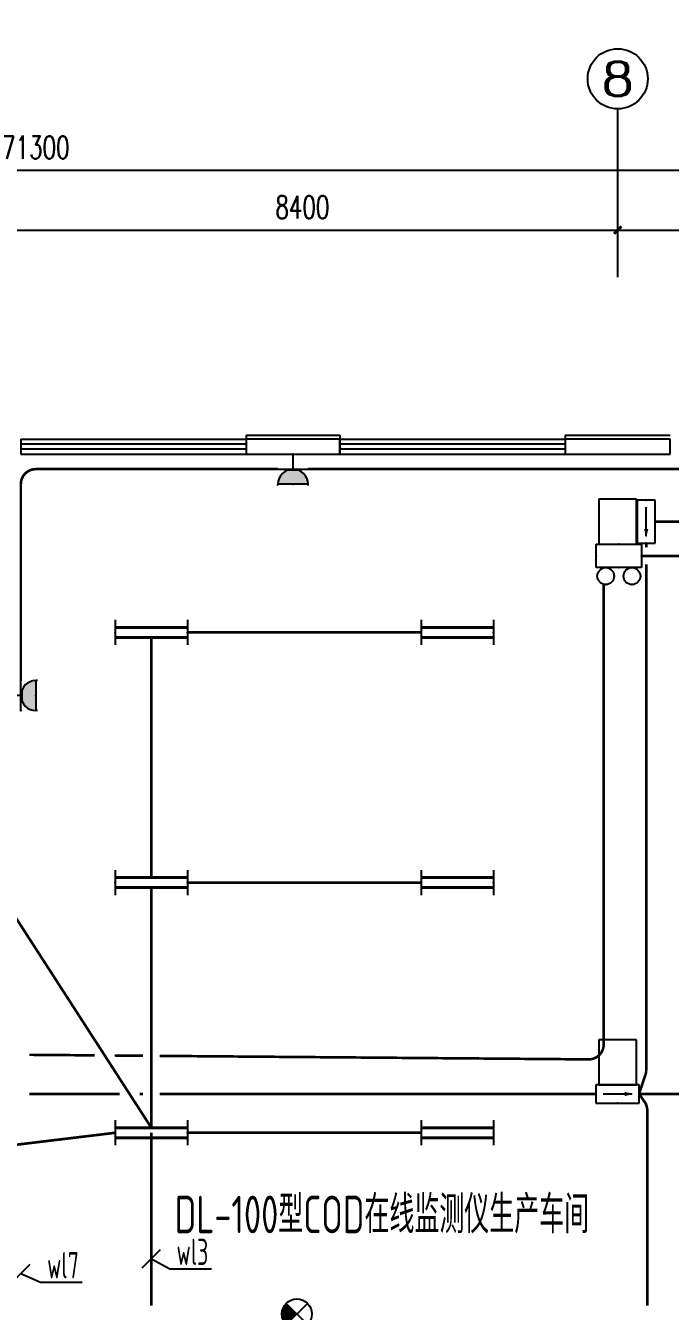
# Model space of a CAD drawing. Extents: x 2166032 to 5302137, y 581493 to 2416206.
# Drawn here: x 2485609 to 2494194, y 1003290 to 1020408 of the extents above; entities that cross this region are included whole.
import ezdxf
from ezdxf.enums import TextEntityAlignment as Align

# ---------------------------------------------------------------- set-up
doc = ezdxf.new("R2010")
doc.units = 0
doc.header["$LTSCALE"] = 1000
doc.header["$MEASUREMENT"] = 0
doc.linetypes.add('DASH', pattern=[0.35, 0.25, -0.1])
for name, color, linetype in [('AXIS', 3, 'Continuous'), ('AXIS_TEXT', 7, 'Continuous'), ('COLUMN', 2, 'Continuous'), ('DIM-照明', 3, 'Continuous'), ('EQUIP-动力', 3, 'Continuous'), ('EQUIP-照明', 3, 'Continuous'), ('PUB_TEXT', 7, 'Continuous'), ('SURFACE', 8, 'Continuous'), ('TEL_TEXT', 7, 'Continuous'), ('WALL', 8, 'Continuous'), ('WINDOW', 8, 'Continuous'), ('WIRE-应急', 6, 'DASH'), ('WIRE-照明', 1, 'Continuous')]:
    doc.layers.add(name, color=color, linetype=linetype)
doc.styles.add('_TCH_AXIS', font='complex_.ttf')
doc.styles.add('_TEL_DIM', font='@tssdeng.shx', dxfattribs={"width": 0.8, "height": 3.5, "bigfont": '!tssdchn.shx'})
doc.styles.add('COMPLEX', font='complex_.ttf')
doc.styles.add('DIM_FONT', font='simplex_.ttf', dxfattribs={"width": 0.7})
doc.styles.get("Standard").update_dxf_attribs({"font": 'tssdeng.shx', "bigfont": 'tssdchn.shx'})
doc.styles.add('TSSD_REIN', font='tssdeng.shx', dxfattribs={"width": 0.7, "bigfont": 'tssdchn.shx'})
doc.dimstyles.new('DIMN', dxfattribs={"dimtxt": 300, "dimasz": 100, "dimexe": 250, "dimexo": 300, "dimgap": 150, "dimtad": 1, "dimdec": 0, "dimzin": 0, "dimdsep": 46, "dimtxsty": 'DIM_FONT', "dimblk": 'ARCHTICK', "dimcen": 0.09, "dimclrt": 7, "dimazin": 2, "dimtfac": 1, "dimtdec": 0, "dimtix": 1, "dimtmove": 2, "dimatfit": 3, "dimldrblk": 'ARCHTICK', "dimfxl": 1, "dimtolj": 1, "dimtzin": 0, "dimarcsym": 0})

# ---------------------------------------------------------------- blocks, each defined once
blk = doc.blocks.new('$equip$00001160')
for p, q in [((-1.2, 0.417), (-1.2, -0.417)), ((-1.2, 0.167), (1.2, 0.167)), ((1.2, 0.417), (1.2, -0.417)), ((-1.2, -0.167), (1.2, -0.167))]:
    blk.add_line(p, q)
at = {"const_width": 0.1}
for points in [[(-1.2, 0.167), (1.2, 0.167)], [(-1.2, -0.167), (1.2, -0.167)]]:
    blk.add_lwpolyline(points, dxfattribs=at)
at = {"layer": 'EQUIP-照明'}
for p in [(-1.2, 0), (0, 0.167), (1.2, 0), (0, -0.167)]:
    blk.add_point(p, dxfattribs=at)
at = {"layer": 'EQUIP-照明', "flags": 9}
blk.add_attdef('A', (0, 0), '', height=0.00002, dxfattribs=at)
blk = doc.blocks.new('$equip$00001190')
for p, q in [((-0.354, 0.354), (0.354, -0.354)), ((-0.354, -0.354), (0.354, 0.354))]:
    blk.add_line(p, q)
blk.add_circle((0, 0), 0.5)
for points in [[(-0.177, -0.177), (-0.483, 0.129), (0, 0), (-0.354, 0.354)], [(-0.306, -0.306), (-0.483, -0.129), (-0.177, -0.177), (-0.483, 0.129)], [(-0.354, -0.354), (-0.354, -0.354), (-0.306, -0.306), (-0.483, -0.129)]]:
    blk.add_solid(points)
at = {"flags": 9}
blk.add_attdef('A', (0, 0), '', height=0.00002, dxfattribs=at)
blk = doc.blocks.new('$equip$00001237')
for p, q in [((-0.5, 1.05), (-0.5, 1)), ((-0.5, 1), (0.5, 1)), ((0.5, 1.05), (0.5, 1)), ((0.5, 0.5), (-0.5, 0.5)), ((0, 0.5), (0, 0))]:
    blk.add_line(p, q)
blk.add_arc((0, 1), 0.5, 180, 0)
for p in [(0, 1), (-0.5, 0.5), (0.5, 0.5), (0, 0)]:
    blk.add_point(p)
for points in [[(0.433, 0.75), (-0.433, 0.75), (0.5, 1), (-0.5, 1)], [(0.25, 0.567), (-0.25, 0.567), (0.433, 0.75), (-0.433, 0.75)], [(0, 0.5), (0, 0.5), (0.25, 0.567), (-0.25, 0.567)]]:
    blk.add_solid(points)
at = {"flags": 9}
blk.add_attdef('A', (0, 0), '', height=0.00002, dxfattribs=at)
blk = doc.blocks.new('$equip$00001687')
for p, q in [((0.72, 0.6), (-0.72, 0.6)), ((-0.72, 0.6), (-0.72, 0)), ((0.72, 0), (0.72, 0.6)), ((-0.72, 0), (0.72, 0))]:
    blk.add_line(p, q)
at = {"color": 7}
blk.add_line((-0.48, 0.3), (0.48, 0.3), dxfattribs=at)
for p in [(0, 0.6), (-0.72, 0.3), (0, 0), (0.72, 0.3)]:
    blk.add_point(p)
blk.add_solid([(0.24, 0.228), (0.528, 0.3), (0.24, 0.372)])
at = {"layer": 'TEL_TEXT', "style": '_TEL_DIM', "flags": 1}
blk.add_attdef('A', text='', height=0.00002, dxfattribs=at).set_placement((0, 0), align=Align.MIDDLE_CENTER)
blk = doc.blocks.new('$equip$00001686')
for p, q in [((0.72, 0.6), (-0.72, 0.6)), ((-0.72, 0.6), (-0.72, 0)), ((0.72, 0), (0.72, 0.6)), ((-0.72, 0), (0.72, 0))]:
    blk.add_line(p, q)
at = {"color": 7}
blk.add_line((-0.48, 0.3), (0.48, 0.3), dxfattribs=at)
for p in [(0, 0.6), (-0.72, 0.3), (0, 0), (0.72, 0.3)]:
    blk.add_point(p)
blk.add_solid([(-0.24, 0.228), (-0.528, 0.3), (-0.24, 0.372)])
at = {"layer": 'TEL_TEXT', "style": '_TEL_DIM', "flags": 1}
blk.add_attdef('A', text='', height=0.00002, dxfattribs=at).set_placement((0, 0), align=Align.MIDDLE_CENTER)
blk = doc.blocks.new('$equip_U$00000006')
at = {"color": 3}
for p, q in [((-0.6, 0.624), (0.6, 0.624)), ((-0.6, 0), (-0.6, 0.624)), ((0.6, 0.624), (0.6, 0)), ((0.6, 0), (-0.6, 0))]:
    blk.add_line(p, q, dxfattribs=at)
for centre in [(-0.35, 0.849), (0.35, 0.849)]:
    blk.add_circle(centre, 0.225, dxfattribs=at)
at = {"style": '_TEL_DIM', "flags": 1}
blk.add_attdef('A', text='', height=0.00002, dxfattribs=at).set_placement((0, 0), align=Align.MIDDLE_CENTER)
blk = doc.blocks.new('$equip_U$00000175(20081108-2321)')
for p in [(0, 0.624), (-0.6, 0.312), (0, 0), (0.6, 0.312)]:
    blk.add_point(p)
blk.add_blockref('$equip_U$00000006', (0, 0))
at = {"color": 7, "style": '_TEL_DIM', "flags": 1}
blk.add_attdef('A', text='', height=0.000025, dxfattribs=at).set_placement((0, 0), align=Align.MIDDLE_CENTER)
blk = doc.blocks.new('$equip_U$00000184(许虹剑)')
for p in [(-0.35, 1.074), (0.35, 1.074), (-0.6, 0.312), (0, 0), (0.6, 0.312)]:
    blk.add_point(p)
blk.add_blockref('$equip_U$00000175(20081108-2321)', (0, 0))
at = {"color": 7, "style": '_TEL_DIM', "flags": 1}
blk.add_attdef('A', text='', height=0.000025, dxfattribs=at).set_placement((0, 0), align=Align.MIDDLE_CENTER)
blk = doc.blocks.new('$equip_U$00000360(20081108-2321)')
at = {"ltscale": 5}
for p in [(-0.35, 1.074), (0.35, 1.074), (-0.6, 0.312), (0, 0), (0.6, 0.312)]:
    blk.add_point(p, dxfattribs=at)
blk.add_blockref('$equip_U$00000184(许虹剑)', (0, 0), dxfattribs=at)
at = {"color": 7, "style": '_TEL_DIM', "flags": 1}
blk.add_attdef('A', text='', height=0.000025, dxfattribs=at).set_placement((0, 0), align=Align.MIDDLE_CENTER)
blk = doc.blocks.new('_ArchTick')
at = {"color": 0, "linetype": 'ByBlock', "const_width": 0.4}
blk.add_lwpolyline([(-0.5, -0.5), (0.5, 0.5)], dxfattribs=at)
blk = doc.blocks.new('*D3051')
at = {"layer": 'AXIS', "color": 0, "lineweight": -2}
for p, q in [((2485094, 1017062), (2485094, 1017937)), ((2493494, 1017062), (2493494, 1017937)), ((2485094, 1017687), (2493494, 1017687))]:
    blk.add_line(p, q, dxfattribs=at)
at = {"layer": 'Defpoints', "color": 0}
for p in [(2493494, 1017687), (2485094, 1016762), (2493494, 1016762)]:
    blk.add_point(p, dxfattribs=at)
at = {"layer": 'AXIS', "color": 0, "lineweight": -2, "xscale": 100, "yscale": 100, "zscale": 100, "rotation": 180}
blk.add_blockref('_ArchTick', (2485094, 1017687), dxfattribs=at)
at = {"layer": 'AXIS', "color": 0, "lineweight": -2, "xscale": 100, "yscale": 100, "zscale": 100}
blk.add_blockref('_ArchTick', (2493494, 1017687), dxfattribs=at)
at = {"layer": 'AXIS', "color": 7, "insert": (2489294, 1017992), "char_height": 300, "attachment_point": 5, "style": 'DIM_FONT'}
blk.add_mtext('\\A1;8400', dxfattribs=at)
blk = doc.blocks.new('*D3052')
at = {"layer": 'AXIS', "color": 0, "lineweight": -2}
for p, q in [((2493494, 1017062), (2493494, 1017937)), ((2501894, 1017062), (2501894, 1017937)), ((2493494, 1017687), (2501894, 1017687))]:
    blk.add_line(p, q, dxfattribs=at)
at = {"layer": 'Defpoints', "color": 0}
for p in [(2501894, 1017687), (2493494, 1016762), (2501894, 1016762)]:
    blk.add_point(p, dxfattribs=at)
at = {"layer": 'AXIS', "color": 0, "lineweight": -2, "xscale": 100, "yscale": 100, "zscale": 100, "rotation": 180}
blk.add_blockref('_ArchTick', (2493494, 1017687), dxfattribs=at)
at = {"layer": 'AXIS', "color": 0, "lineweight": -2, "xscale": 100, "yscale": 100, "zscale": 100}
blk.add_blockref('_ArchTick', (2501894, 1017687), dxfattribs=at)
at = {"layer": 'AXIS', "color": 7, "insert": (2497694, 1017992), "char_height": 300, "attachment_point": 5, "style": 'DIM_FONT'}
blk.add_mtext('\\A1;8400', dxfattribs=at)
blk = doc.blocks.new('*D3057')
at = {"layer": 'AXIS', "color": 0, "lineweight": -2}
for p, q in [((2450094, 1017362), (2450094, 1018737)), ((2521394, 1017362), (2521394, 1018737)), ((2450094, 1018487), (2521394, 1018487))]:
    blk.add_line(p, q, dxfattribs=at)
at = {"layer": 'Defpoints', "color": 0}
for p in [(2521394, 1018487), (2450094, 1017062), (2521394, 1017062)]:
    blk.add_point(p, dxfattribs=at)
at = {"layer": 'AXIS', "color": 0, "lineweight": -2, "xscale": 100, "yscale": 100, "zscale": 100, "rotation": 180}
blk.add_blockref('_ArchTick', (2450094, 1018487), dxfattribs=at)
at = {"layer": 'AXIS', "color": 0, "lineweight": -2, "xscale": 100, "yscale": 100, "zscale": 100}
blk.add_blockref('_ArchTick', (2521394, 1018487), dxfattribs=at)
at = {"layer": 'AXIS', "color": 7, "insert": (2485744, 1018788), "char_height": 300, "attachment_point": 5, "style": 'DIM_FONT'}
blk.add_mtext('\\A1;71300', dxfattribs=at)
blk = doc.blocks.new('$TCHSYS$WIN2D')
for p, q in [((-0.5, 0.5), (0.5, 0.5)), ((-0.5, 0.5), (-0.5, -0.5)), ((0.5, 0.5), (0.5, -0.5)), ((0.5, 0.1667), (-0.5, 0.1667)), ((0.5, -0.1667), (-0.5, -0.1667)), ((-0.5, -0.5), (0.5, -0.5))]:
    blk.add_line(p, q)
blk = doc.blocks.new('_AXISO')
blk.add_circle((0, 0), 0.5)
at = {"layer": 'AXIS_TEXT', "style": 'COMPLEX', "width": 1.171875}
blk.add_attdef('A', text='', height=0.56, dxfattribs=at).set_placement((-0.25, -0.28), (0.25, -0.28), align=Align.FIT)

msp = doc.modelspace()

# ---------------------------------------------------------------- linework, layer by layer
msp.add_circle((2604640.5, 1020101.3), 438608.5)
at = {"layer": 'AXIS'}
msp.add_line((2493494.4, 1017505.6), (2493494.4, 1019301.3), dxfattribs=at)
at = {"layer": 'COLUMN'}
for p, q in [((2493744.1, 1014104.4), (2493244.1, 1014104.4)), ((2493244.1, 1014104.4), (2493244.1, 1013504.3)), ((2493744.1, 1013504.3), (2493744.1, 1014104.4)), ((2493244.1, 1013504.3), (2493744.1, 1013504.3)), ((2493744.1, 1006904.4), (2493244.1, 1006904.4)), ((2493244.1, 1006904.4), (2493244.1, 1006304.3)), ((2493744.1, 1006304.3), (2493744.1, 1006904.4)), ((2493244.1, 1006304.3), (2493744.1, 1006304.3))]:
    msp.add_line(p, q, dxfattribs=at)
at = {"layer": 'DIM-照明'}
for p, q in [((2487159.2, 1003867.1), (2487406.6, 1004114.6)), ((2485420.6, 1003669.4), (2485668.1, 1003916.9))]:
    msp.add_line(p, q, dxfattribs=at)
for points in [[(2487282.9, 1003990.9), (2487529.4, 1003856.9)], [(2487529.4, 1003856.9), (2488083.4, 1003856.9)], [(2485544.4, 1003793.1), (2485805.9, 1003678.7)], [(2485805.9, 1003678.7), (2486360, 1003678.7)]]:
    msp.add_lwpolyline(points, dxfattribs=at)
at = {"layer": 'SURFACE'}
for p, q in [((2488544.4, 1014954.3), (2488544.4, 1014904.3)), ((2488544.4, 1014954.3), (2489794.4, 1014954.3)), ((2489794.4, 1014954.3), (2489794.4, 1014904.3)), ((2492794.4, 1014954.3), (2492794.4, 1014904.3)), ((2492794.4, 1014954.3), (2494194.4, 1014954.3))]:
    msp.add_line(p, q, dxfattribs=at)
at = {"layer": 'WALL'}
for p, q in [((2489794.4, 1014904.3), (2488544.4, 1014904.3)), ((2488544.4, 1014904.3), (2488544.4, 1014704.3)), ((2489794.4, 1014704.3), (2489794.4, 1014904.3)), ((2494194.4, 1014904.3), (2492794.4, 1014904.3)), ((2492794.4, 1014904.3), (2492794.4, 1014704.3)), ((2494194.4, 1014704.3), (2494194.4, 1014904.3)), ((2488544.4, 1014704.3), (2489794.4, 1014704.3)), ((2492794.4, 1014704.3), (2494194.4, 1014704.3))]:
    msp.add_line(p, q, dxfattribs=at)
at = {"layer": 'WIRE-应急', "linetype": 'DASH', "const_width": 35}
for points in [[(2509547.4, 1013804.4), (2493993.4, 1013804.4)], [(2493873.4, 1013516.4), (2493873.4, 1013460.7)], [(2493809, 1013348.2), (2509599.7, 1013348.2)], [(2486526.5, 1006698.4), (2485656.9, 1006705.5)], [(2487170.4, 1006693.1), (2486795.8, 1006696.2)], [(2485656.9, 1006183.8), (2486858.7, 1006183.8)], [(2487126.5, 1006183.8), (2487170.4, 1006183.8)], [(2487395.4, 1006183.8), (2493203.6, 1006183.8)], [(2493779.6, 1006183.8), (2499644, 1006183.8)]]:
    msp.add_lwpolyline(points, dxfattribs=at)
for points in [[(2493873.4, 1013235.7), (2493873.4, 1006501.6, -0.0821721), (2493862.8, 1006437.2), (2493779.6, 1006192.8)], [(2493307.7, 1012970.4), (2493307.7, 1006844.7, -0.4166032), (2493106, 1006644.8), (2487395.4, 1006691.3)], [(2493779.6, 1006183.8), (2493852.3, 1006078.3, -0.1519932), (2493887.6, 1005964.8), (2493887.6, 1003366.9)]]:
    msp.add_lwpolyline(points, format="xyb", dxfattribs=at)
at = {"layer": 'WIRE-照明', "linetype": 'Continuous', "const_width": 35}
msp.add_lwpolyline([(2488969.4, 1014504.3), (2485744.4, 1014504.3, 0.4142136), (2485544.4, 1014304.3), (2485544.4, 1011689.3)], format="xyb", dxfattribs=at)
for points in [[(2489369.4, 1014504.3), (2497619.4, 1014504.3)], [(2487282.9, 1012264), (2487282.9, 1009065.8)], [(2487762.9, 1012330.7), (2490878.1, 1012330.7)], [(2487282.9, 1008932.4), (2487282.9, 1005734.2)], [(2487762.9, 1008999.1), (2490878.1, 1008999.1)], [(2485329, 1008760.8), (2487282.9, 1005734.2)], [(2483588.1, 1005279.4), (2486802.9, 1005667.5)], [(2487282.9, 1005667.5), (2487282.9, 1003366.9)], [(2487762.9, 1005667.5), (2490878.1, 1005667.5)]]:
    msp.add_lwpolyline(points, dxfattribs=at)

# ---------------------------------------------------------------- block references
at = {"layer": 'AXIS'}
ref = msp.add_blockref('_AXISO', (2493494.4, 1019701.3), dxfattribs=dict(at, xscale=800, yscale=800, zscale=800))
ref.add_attrib('A', '8', dxfattribs={"layer": 'AXIS_TEXT', "height": 452.5, "style": '_TCH_AXIS', "width": 1.049113}).set_placement((2493268.1, 1019475.1), (2493720.6, 1019475.1), align=Align.FIT)
at = {"layer": 'EQUIP-动力', "xscale": 400, "yscale": 400, "zscale": 400}
for p, rotation in [((2489169.4, 1014704.3), 180), ((2485344.4, 1011489.3), 270)]:
    msp.add_blockref('$equip$00001237', p, dxfattribs=dict(at, rotation=rotation))
at = {"layer": 'EQUIP-照明'}
for name, p, xscale, yscale, zscale, rotation in [('$equip$00001686', (2493993.4, 1013804.4), 400, 400, 400, 90), ('$equip_U$00000360(20081108-2321)', (2493508.9, 1013504.3), 500, 500, 500, 180)]:
    msp.add_blockref(name, p, dxfattribs=dict(at, xscale=xscale, yscale=yscale, zscale=zscale, rotation=rotation))
at = {"layer": 'EQUIP-照明', "xscale": 400, "yscale": 400, "zscale": 400}
for name, p in [('$equip$00001160', (2487282.9, 1012330.7)), ('$equip$00001160', (2491358.1, 1012330.7)), ('$equip$00001160', (2487282.9, 1008999.1)), ('$equip$00001160', (2491358.1, 1008999.1)), ('$equip$00001687', (2493491.6, 1006063.8)), ('$equip$00001160', (2487282.9, 1005667.5)), ('$equip$00001160', (2491358.1, 1005667.5)), ('$equip$00001190', (2489220.6, 1003254.4))]:
    msp.add_blockref(name, p, dxfattribs=at)
at = {"layer": 'WINDOW', "xscale": 3000, "yscale": 200, "zscale": 3000, "rotation": 359.9999999999985}
for p in [(2487044.4, 1014804.3), (2491294.4, 1014804.3)]:
    msp.add_blockref('$TCHSYS$WIN2D', p, dxfattribs=at)

# ---------------------------------------------------------------- texts
at = {"layer": 'DIM-照明', "color": 7, "style": '_TEL_DIM', "width": 0.64}
for s, p in [('wl3', (2487616.9, 1003906.9)), ('wl7', (2485893.4, 1003728.7))]:
    msp.add_text(s, height=350, dxfattribs=at).set_placement(p)
at = {"layer": 'PUB_TEXT', "style": 'TSSD_REIN', "width": 0.7}
msp.add_text('DL-100型COD在线监测仪生产车间', height=500, dxfattribs=at).set_placement((2487593.8, 1004329.8))

# ---------------------------------------------------------------- dimensions: what is measured, and where the dimension line sits
at = {"layer": 'AXIS'}
for p1, p2, distance, picture, middle in [((2450094.4, 1017062.3), (2521394.4, 1017062.3), 1424.8, '*D3057', (2485744.4, 1018788.5)), ((2485094.4, 1016762.3), (2493494.4, 1016762.3), 924.8, '*D3051', (2489294.4, 1017991.9)), ((2493494.4, 1016762.3), (2501894.4, 1016762.3), 924.8, '*D3052', (2497694.4, 1017991.9))]:
    dim = msp.add_aligned_dim(p1=p1, p2=p2, distance=distance, dimstyle='DIMN', dxfattribs=at)
    dim.commit()
    dim.dimension.update_dxf_attribs({"geometry": picture, "text_midpoint": middle})

doc.saveas('drawing.dxf')
